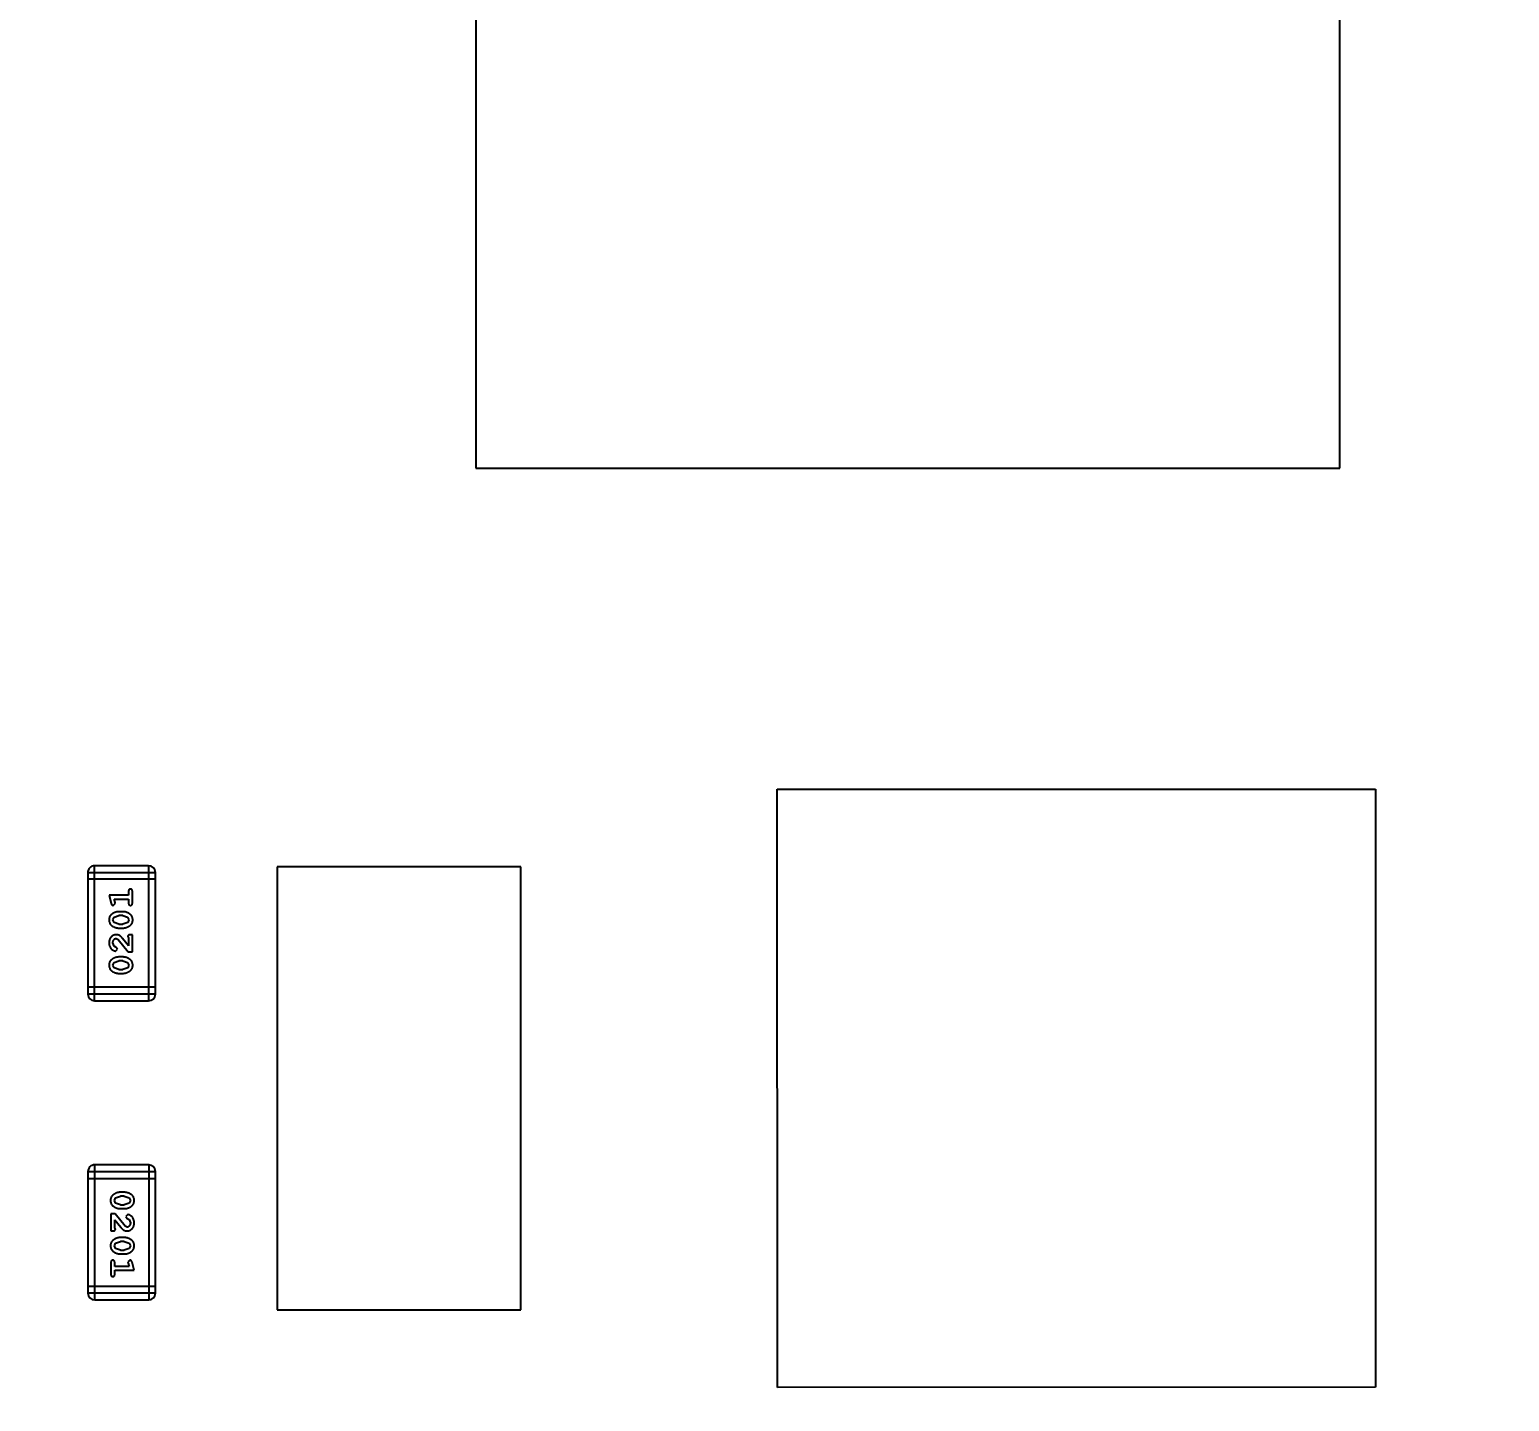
# Model space of a CAD drawing. Header units: millimetres. Extents: x -49 to 153, y -182 to -55.
# Drawn here: x 111.77 to 118.45, y -141.21 to -135.02 of the extents above; entities that cross this region are included whole.
import ezdxf

# ---------------------------------------------------------------- set-up
doc = ezdxf.new("R2010")
doc.units = ezdxf.units.MM
doc.header["$LTSCALE"] = 1.21
doc.header["$MEASUREMENT"] = 0
doc.header["$PDMODE"] = 3
doc.header["$PDSIZE"] = 0.3125
doc.layers.get('0').update_dxf_attribs({"linetype": 'CONTINUOUS'})
doc.layers.get('DEFPOINTS').update_dxf_attribs({"linetype": 'CONTINUOUS'})
doc.layers.add('Dim', color=3, linetype='CONTINUOUS', lineweight=25)
doc.styles.get("Standard").update_dxf_attribs({"font": 'txt', "width": 0.8})
doc.dimstyles.get("Standard").update_dxf_attribs({"dimtxt": 0.15625, "dimasz": 0.1875, "dimexe": 0.125, "dimexo": 0.0625, "dimgap": 0.09, "dimtad": 0, "dimtih": 1, "dimtoh": 1, "dimzin": 4, "dimdsep": 46, "dimtxsty": 'Standard', "dimblk": '_FILLED', "dimblk1": '_FILLED', "dimblk2": '_FILLED', "dimcen": 0.09, "dimazin": 1, "dimtp": 0.01, "dimtm": 0.01, "dimtfac": 1, "dimtofl": 0, "dimtmove": 0, "dimatfit": 3, "dimldrblk": '_FILLED', "dimfxl": 1, "dimtolj": 1, "dimtzin": 4, "dimarcsym": 0})

# ---------------------------------------------------------------- blocks, each defined once
blk = doc.blocks.new('_FILLED')
at = {"color": 0, "linetype": 'ByBlock'}
blk.add_solid([(0, 0), (-1, 0.1667), (-1, -0.1667)], dxfattribs=at)
blk = doc.blocks.new('*D72')
at = {"layer": 'DEFPOINTS', "color": 0}
for p in [(86.1918, -126.5744), (96.7852, -126.5744), (113.4014, -145.2546)]:
    blk.add_point(p, dxfattribs=at)
at = {"layer": 'Dim', "color": 0, "lineweight": -2}
for p, q in [((96.7227, -126.5744), (86.0668, -126.5744)), ((86.1918, -128.0744), (86.1918, -133.6245)), ((86.1918, -143.7546), (86.1918, -138.2045)), ((113.3389, -145.2546), (86.0668, -145.2546))]:
    blk.add_line(p, q, dxfattribs=at)
at = {"layer": 'Dim', "color": 0, "lineweight": -2, "xscale": 1.5, "yscale": 1.5, "zscale": 1.5}
for p, rotation in [((86.1918, -126.5744), 90), ((86.1918, -145.2546), 270)]:
    blk.add_blockref('_FILLED', p, dxfattribs=dict(at, rotation=rotation))
at = {"layer": 'Dim', "color": 0, "insert": (86.1918, -135.9145), "char_height": 1.5, "attachment_point": 5, "rotation": 90, "line_spacing_factor": 1.5}
blk.add_mtext('\\A1;18.68', dxfattribs=at)
blk = doc.blocks.new('*D80')
at = {"layer": 'DEFPOINTS', "color": 0}
for p in [(95.7094, -126.5744), (123.0081, -126.5744), (150.6978, -126.5744), (95.977, -134.8087), (104.0987, -139.2733)]:
    blk.add_point(p, dxfattribs=at)
at = {"layer": 'Dim', "color": 0, "lineweight": -2}
for p, q in [((95.6469, -126.5744), (94.6256, -126.5744)), ((104.0468, -139.3081), (99.4459, -142.398))]:
    blk.add_line(p, q, dxfattribs=at)
for start, end in [(183.04181, 193.91939), (199.96454, 210.84213)]:
    blk.add_arc((123.0081, -126.5744), 28.2575, start, end, dxfattribs=at)
at = {"layer": 'Dim', "color": 0, "lineweight": -2, "xscale": 1.5, "yscale": 1.5, "zscale": 1.5}
for p, rotation in [((94.7506, -126.5744), 91.52090279416298), ((99.5496, -142.3283), 302.3630280277945)]:
    blk.add_blockref('_FILLED', p, dxfattribs=dict(at, rotation=rotation))
at = {"layer": 'Dim', "color": 0, "insert": (95.977, -134.8087), "char_height": 1.5, "attachment_point": 5, "rotation": 286.94197}
blk.add_mtext('\\A1;34%%d', dxfattribs=at)
blk = doc.blocks.new('*D86')
at = {"layer": 'DEFPOINTS', "color": 0}
for p in [(99.9926, -126.5744), (123.0081, -153.5028), (123.0081, -165.0068)]:
    blk.add_point(p, dxfattribs=at)
at = {"layer": 'Dim', "color": 0, "lineweight": -2}
for p, q in [((99.9926, -126.6369), (99.9926, -165.1318)), ((123.0081, -153.5653), (123.0081, -165.1318)), ((101.4926, -165.0068), (109.7103, -165.0068)), ((121.5081, -165.0068), (113.2903, -165.0068))]:
    blk.add_line(p, q, dxfattribs=at)
at = {"layer": 'Dim', "color": 0, "lineweight": -2, "xscale": 1.5, "yscale": 1.5, "zscale": 1.5, "rotation": 180}
blk.add_blockref('_FILLED', (99.9926, -165.0068), dxfattribs=at)
at = {"layer": 'Dim', "color": 0, "lineweight": -2, "xscale": 1.5, "yscale": 1.5, "zscale": 1.5}
blk.add_blockref('_FILLED', (123.0081, -165.0068), dxfattribs=at)
at = {"layer": 'Dim', "color": 0, "insert": (111.5003, -165.0068), "char_height": 1.5, "attachment_point": 5, "line_spacing_factor": 1.5}
blk.add_mtext('\\A1;23.0', dxfattribs=at)
blk = doc.blocks.new('*D87')
at = {"layer": 'DEFPOINTS', "color": 0}
for p in [(123.0049, -103.5621), (83.9714, -149.5868), (123.0049, -149.5868)]:
    blk.add_point(p, dxfattribs=at)
at = {"layer": 'Dim', "color": 0, "lineweight": -2}
for p, q in [((122.9424, -103.5621), (83.8464, -103.5621)), ((83.9714, -105.0621), (83.9714, -124.1844)), ((83.9714, -148.0868), (83.9714, -128.9644)), ((122.9424, -149.5868), (83.8464, -149.5868))]:
    blk.add_line(p, q, dxfattribs=at)
at = {"layer": 'Dim', "color": 0, "lineweight": -2, "xscale": 1.5, "yscale": 1.5, "zscale": 1.5}
for p, rotation in [((83.9714, -103.5621), 90), ((83.9714, -149.5868), 270)]:
    blk.add_blockref('_FILLED', p, dxfattribs=dict(at, rotation=rotation))
at = {"layer": 'Dim', "color": 0, "insert": (83.9714, -126.5744), "char_height": 1.5, "attachment_point": 5, "rotation": 90, "line_spacing_factor": 1.5}
blk.add_mtext('\\A1;%%C46.0', dxfattribs=at)

msp = doc.modelspace()

# ---------------------------------------------------------------- linework, layer by layer
at = {"color": 6, "linetype": 'Continuous'}
for p, q in [((113.779, -131.8968), (113.7794, -136.9981)), ((117.6802, -136.9978), (117.6798, -131.8965)), ((113.7794, -136.9981), (117.6802, -136.9978)), ((115.1404, -138.4475), (117.8404, -138.4473)), ((115.1407, -141.1475), (115.1404, -138.4475)), ((117.8404, -138.4473), (117.8407, -141.1473)), ((112.3023, -138.7929), (112.0584, -138.7929)), ((112.0585, -139.4025), (112.0584, -138.7929)), ((112.3023, -138.7929), (112.3023, -139.4025)), ((113.9825, -138.7976), (112.8825, -138.7977)), ((112.8825, -138.7977), (112.8826, -140.7977)), ((113.9826, -140.7976), (113.9825, -138.7976)), ((112.0279, -138.8234), (112.3327, -138.8233)), ((112.0279, -138.8234), (112.028, -139.372)), ((112.3327, -138.8538), (112.0279, -138.8538)), ((112.3328, -139.372), (112.3327, -138.8233)), ((112.2118, -138.9262), (112.1237, -138.9262)), ((112.1237, -138.9262), (112.1336, -138.9628)), ((112.1468, -138.9435), (112.2118, -138.9435)), ((112.151, -138.9585), (112.1468, -138.9435)), ((112.2118, -138.9089), (112.2118, -138.9262)), ((112.2118, -138.9435), (112.2118, -138.9608)), ((112.2291, -138.9608), (112.2291, -138.9089)), ((112.1428, -138.9718), (112.152, -138.9639)), ((112.1463, -139.025), (112.1686, -139.0174)), ((112.152, -138.9639), (112.151, -138.9585)), ((112.1861, -139.0001), (112.1683, -139.0001)), ((112.1858, -139.0174), (112.1686, -139.0174)), ((112.1858, -139.0174), (112.2076, -139.0247)), ((112.141, -139.0372), (112.1463, -139.025)), ((112.1468, -139.0495), (112.141, -139.0372)), ((112.1686, -139.0568), (112.1468, -139.0495)), ((112.1683, -139.0741), (112.1861, -139.0741)), ((112.1686, -139.0568), (112.1858, -139.0568)), ((112.2081, -139.0491), (112.1858, -139.0568)), ((112.2076, -139.0247), (112.2134, -139.037)), ((112.2134, -139.037), (112.2081, -139.0491)), ((112.1464, -139.1556), (112.141, -139.1408)), ((112.1549, -139.1606), (112.1464, -139.1556)), ((112.1556, -139.1213), (112.1653, -139.126)), ((112.1653, -139.126), (112.2103, -139.181)), ((112.2118, -139.1543), (112.1848, -139.1207)), ((112.2087, -139.1126), (112.2118, -139.1181)), ((112.2118, -139.1181), (112.2118, -139.1543)), ((112.2291, -139.104), (112.2213, -139.104)), ((112.2291, -139.181), (112.2291, -139.104)), ((112.1463, -139.2295), (112.1686, -139.2219)), ((112.1531, -139.1779), (112.1615, -139.1691)), ((112.1615, -139.1691), (112.1549, -139.1606)), ((112.1861, -139.2046), (112.1683, -139.2046)), ((112.1858, -139.2219), (112.1686, -139.2219)), ((112.1858, -139.2219), (112.2076, -139.2292)), ((112.2103, -139.181), (112.2291, -139.181)), ((112.141, -139.2417), (112.1463, -139.2295)), ((112.1468, -139.254), (112.141, -139.2417)), ((112.1686, -139.2613), (112.1468, -139.254)), ((112.1684, -139.2786), (112.1861, -139.2786)), ((112.1686, -139.2613), (112.1858, -139.2613)), ((112.2081, -139.2536), (112.1858, -139.2613)), ((112.2076, -139.2292), (112.2134, -139.2415)), ((112.2134, -139.2415), (112.2081, -139.2536)), ((112.3328, -139.3415), (112.028, -139.3415)), ((112.3328, -139.372), (112.028, -139.372)), ((112.0585, -139.4025), (112.3023, -139.4025)), ((112.3026, -140.143), (112.0588, -140.143)), ((112.0588, -140.7526), (112.0588, -140.143)), ((112.3026, -140.143), (112.3027, -140.7526)), ((112.0283, -140.1735), (112.3331, -140.1734)), ((112.0283, -140.1735), (112.0283, -140.7221)), ((112.0283, -140.2039), (112.3331, -140.2039)), ((112.3331, -140.7221), (112.3331, -140.1734)), ((112.1477, -140.3039), (112.1529, -140.2918)), ((112.1529, -140.2918), (112.1752, -140.2842)), ((112.1927, -140.2669), (112.175, -140.2669)), ((112.1924, -140.2842), (112.1752, -140.2842)), ((112.1924, -140.2842), (112.2142, -140.2914)), ((112.2142, -140.2914), (112.22, -140.3038)), ((112.1535, -140.3162), (112.1477, -140.3039)), ((112.1752, -140.3235), (112.1535, -140.3162)), ((112.175, -140.3408), (112.1927, -140.3408)), ((112.1752, -140.3235), (112.1925, -140.3235)), ((112.2147, -140.3159), (112.1925, -140.3235)), ((112.22, -140.3038), (112.2147, -140.3159)), ((112.1508, -140.3644), (112.1319, -140.3644)), ((112.1319, -140.3644), (112.1319, -140.4415)), ((112.1492, -140.4273), (112.1492, -140.3911)), ((112.1492, -140.3911), (112.1763, -140.4247)), ((112.1958, -140.4194), (112.1508, -140.3644)), ((112.2055, -140.4242), (112.1958, -140.4194)), ((112.208, -140.3675), (112.1996, -140.3764)), ((112.1996, -140.3764), (112.2061, -140.3848)), ((112.2061, -140.3848), (112.2147, -140.3898)), ((112.2147, -140.3898), (112.22, -140.4047)), ((112.1319, -140.4415), (112.1398, -140.4415)), ((112.1524, -140.4328), (112.1492, -140.4273)), ((112.153, -140.4963), (112.1753, -140.4887)), ((112.1927, -140.4714), (112.175, -140.4714)), ((112.1925, -140.4887), (112.1753, -140.4887)), ((112.1925, -140.4887), (112.2142, -140.4959)), ((112.1477, -140.5085), (112.153, -140.4963)), ((112.1535, -140.5207), (112.1477, -140.5085)), ((112.1753, -140.528), (112.1535, -140.5207)), ((112.175, -140.5453), (112.1927, -140.5453)), ((112.1753, -140.528), (112.1925, -140.528)), ((112.2148, -140.5204), (112.1925, -140.528)), ((112.2142, -140.4959), (112.22, -140.5083)), ((112.22, -140.5083), (112.2148, -140.5204)), ((112.132, -140.5846), (112.132, -140.6365)), ((112.1493, -140.6019), (112.1493, -140.5846)), ((112.2142, -140.6019), (112.1493, -140.6019)), ((112.1493, -140.6192), (112.2374, -140.6192)), ((112.1493, -140.6365), (112.1493, -140.6192)), ((112.2183, -140.5736), (112.209, -140.5815)), ((112.209, -140.5815), (112.2101, -140.5869)), ((112.2101, -140.5869), (112.2142, -140.6019)), ((112.2374, -140.6192), (112.2275, -140.5827)), ((112.3331, -140.6916), (112.0283, -140.6916)), ((112.3331, -140.7221), (112.0283, -140.7221)), ((112.0588, -140.7526), (112.3027, -140.7526)), ((112.8826, -140.7977), (113.9826, -140.7976)), ((117.8407, -141.1473), (115.1407, -141.1475))]:
    msp.add_line(p, q, dxfattribs=at)
at = {"color": 7, "linetype": 'Continuous'}
msp.add_arc((123.0081, -126.5744), 24.48, 100.97933, 79.01595, dxfattribs=at)
at = {"color": 6, "linetype": 'Continuous'}
for centre, start, end in [((112.0584, -138.8234), 90.00449, 180.00449), ((112.3023, -138.8233), 0.00449, 90.00449), ((112.0585, -139.372), 180.00449, 270.00449), ((112.3023, -139.372), 270.00449, 0.00449), ((112.0588, -140.1735), 90.00449, 180.00449), ((112.3026, -140.1734), 0.00449, 90.00449), ((112.0588, -140.7221), 180.00449, 270.00449), ((112.3027, -140.7221), 270.00449, 0.00449)]:
    msp.add_arc(centre, 0.0305, start, end, dxfattribs=at)
for points, knots in [([(112.2205, -138.8979), (112.2199, -138.8979), (112.2187, -138.898), (112.217, -138.8985), (112.2155, -138.8993), (112.2142, -138.9005), (112.2131, -138.902), (112.2123, -138.904), (112.2119, -138.9063), (112.2118, -138.908), (112.2118, -138.9089)], [0, 0, 0, 0, 0.11517, 0.223509, 0.328254, 0.438012, 0.553651, 0.682263, 0.830856, 1, 1, 1, 1]), ([(112.2291, -138.9089), (112.2291, -138.908), (112.2291, -138.9063), (112.2286, -138.904), (112.2279, -138.902), (112.2268, -138.9005), (112.2255, -138.8993), (112.2239, -138.8985), (112.2223, -138.898), (112.2211, -138.8979), (112.2205, -138.8979)], [0, 0, 0, 0, 0.169012, 0.317488, 0.445429, 0.560977, 0.67065, 0.776666, 0.88492, 1, 1, 1, 1]), ([(112.1683, -139.0001), (112.1673, -139.0002), (112.1651, -139.0002), (112.1619, -139.0005), (112.1588, -139.001), (112.1557, -139.0017), (112.1526, -139.0026), (112.1496, -139.0037), (112.1467, -139.005), (112.1438, -139.0065), (112.1411, -139.0081), (112.1385, -139.0097), (112.1362, -139.0114), (112.1341, -139.0131), (112.1322, -139.0148), (112.1306, -139.0165), (112.1291, -139.0182), (112.1276, -139.0206), (112.126, -139.0238), (112.1247, -139.0279), (112.1239, -139.0325), (112.1238, -139.0356), (112.1237, -139.0373)], [0, 0, 0, 0, 0.049855, 0.099516, 0.148482, 0.19758, 0.246804, 0.296268, 0.346517, 0.397047, 0.446826, 0.49336, 0.537801, 0.579207, 0.617974, 0.654833, 0.689171, 0.722088, 0.786392, 0.853518, 0.924186, 1, 1, 1, 1]), ([(112.1336, -138.9628), (112.1339, -138.9636), (112.1343, -138.9652), (112.1352, -138.9673), (112.1361, -138.9689), (112.1371, -138.9701), (112.1383, -138.9709), (112.1396, -138.9714), (112.1411, -138.9718), (112.1422, -138.9718), (112.1428, -138.9718)], [0, 0, 0, 0, 0.187321, 0.344927, 0.475328, 0.579604, 0.674244, 0.773631, 0.882025, 1, 1, 1, 1]), ([(112.2307, -139.037), (112.2307, -139.0356), (112.2306, -139.0328), (112.2299, -139.0287), (112.2288, -139.0248), (112.2272, -139.0213), (112.2251, -139.0179), (112.2226, -139.0149), (112.2197, -139.0121), (112.2163, -139.0096), (112.2127, -139.0074), (112.209, -139.0055), (112.2053, -139.0038), (112.2015, -139.0025), (112.1977, -139.0014), (112.1939, -139.0007), (112.19, -139.0002), (112.1874, -139.0002), (112.1861, -139.0001)], [0, 0, 0, 0, 0.067217, 0.131051, 0.19272, 0.252824, 0.312745, 0.373449, 0.436041, 0.501494, 0.567761, 0.632087, 0.695096, 0.757109, 0.817993, 0.878657, 0.939311, 1, 1, 1, 1]), ([(112.2118, -138.9608), (112.2118, -138.9617), (112.2119, -138.9634), (112.2123, -138.9657), (112.2131, -138.9677), (112.2142, -138.9692), (112.2155, -138.9704), (112.217, -138.9712), (112.2187, -138.9717), (112.2199, -138.9718), (112.2205, -138.9718)], [0, 0, 0, 0, 0.169102, 0.317658, 0.446239, 0.563118, 0.671828, 0.776546, 0.884858, 1, 1, 1, 1]), ([(112.2205, -138.9718), (112.2211, -138.9718), (112.2223, -138.9717), (112.2239, -138.9712), (112.2255, -138.9704), (112.2268, -138.9692), (112.2279, -138.9677), (112.2286, -138.9657), (112.2291, -138.9634), (112.2291, -138.9617), (112.2291, -138.9608)], [0, 0, 0, 0, 0.115051, 0.223278, 0.329269, 0.437893, 0.554681, 0.682591, 0.83103, 1, 1, 1, 1]), ([(112.1237, -139.0373), (112.1238, -139.0387), (112.1238, -139.0415), (112.1245, -139.0456), (112.1257, -139.0494), (112.1273, -139.053), (112.1293, -139.0563), (112.1318, -139.0594), (112.1348, -139.0622), (112.1382, -139.0646), (112.1418, -139.0668), (112.1455, -139.0687), (112.1492, -139.0704), (112.1529, -139.0717), (112.1567, -139.0728), (112.1606, -139.0735), (112.1644, -139.074), (112.167, -139.074), (112.1683, -139.0741)], [0, 0, 0, 0, 0.06692, 0.130834, 0.19258, 0.252759, 0.312631, 0.373411, 0.436359, 0.501894, 0.568244, 0.632472, 0.69556, 0.757163, 0.818592, 0.878885, 0.939235, 1, 1, 1, 1]), ([(112.1861, -139.0741), (112.1872, -139.0741), (112.1893, -139.074), (112.1925, -139.0737), (112.1956, -139.0732), (112.1987, -139.0725), (112.2017, -139.0717), (112.2047, -139.0705), (112.2077, -139.0693), (112.2106, -139.0678), (112.2133, -139.0662), (112.2158, -139.0646), (112.2182, -139.0629), (112.2203, -139.0613), (112.2221, -139.0596), (112.2238, -139.0579), (112.2252, -139.0562), (112.2268, -139.0538), (112.2284, -139.0506), (112.2297, -139.0464), (112.2306, -139.0419), (112.2306, -139.0387), (112.2307, -139.037)], [0, 0, 0, 0, 0.049886, 0.09882, 0.148132, 0.19689, 0.246038, 0.295176, 0.345305, 0.395692, 0.445312, 0.491875, 0.535813, 0.577009, 0.616081, 0.652689, 0.687585, 0.720206, 0.785062, 0.85223, 0.923759, 1, 1, 1, 1]), ([(112.1565, -139.104), (112.1554, -139.104), (112.1532, -139.1041), (112.1499, -139.1045), (112.1468, -139.1054), (112.1439, -139.1065), (112.141, -139.108), (112.1383, -139.1097), (112.1357, -139.1118), (112.1333, -139.1142), (112.131, -139.1169), (112.1291, -139.1197), (112.1274, -139.1228), (112.126, -139.126), (112.125, -139.1294), (112.1243, -139.133), (112.1238, -139.1368), (112.1238, -139.1393), (112.1237, -139.1406)], [0, 0, 0, 0, 0.060981, 0.120256, 0.178148, 0.236115, 0.293993, 0.352864, 0.413358, 0.476056, 0.539296, 0.602396, 0.665116, 0.728325, 0.792919, 0.859317, 0.928302, 1, 1, 1, 1]), ([(112.1237, -139.1406), (112.1238, -139.1423), (112.1239, -139.1457), (112.1248, -139.1506), (112.1262, -139.1554), (112.1282, -139.1599), (112.1306, -139.164), (112.1335, -139.1677), (112.1367, -139.1708), (112.1403, -139.1733), (112.1439, -139.1753), (112.1472, -139.1768), (112.1502, -139.1777), (112.1522, -139.1778), (112.1531, -139.1779)], [0, 0, 0, 0, 0.098286, 0.193983, 0.289056, 0.384352, 0.477435, 0.566197, 0.652355, 0.737986, 0.818188, 0.887401, 0.94802, 1, 1, 1, 1]), ([(112.141, -139.1408), (112.1411, -139.1394), (112.1412, -139.1367), (112.142, -139.1328), (112.1434, -139.1295), (112.1453, -139.1266), (112.1476, -139.1243), (112.15, -139.1225), (112.1528, -139.1215), (112.1546, -139.1213), (112.1556, -139.1213)], [0, 0, 0, 0, 0.156344, 0.299348, 0.4327, 0.561, 0.682299, 0.791883, 0.89611, 1, 1, 1, 1]), ([(112.1848, -139.1207), (112.184, -139.1198), (112.1825, -139.1182), (112.1803, -139.1158), (112.1782, -139.1137), (112.1762, -139.1118), (112.1743, -139.1102), (112.1726, -139.1088), (112.1709, -139.1077), (112.1689, -139.1066), (112.1663, -139.1055), (112.1632, -139.1046), (112.1599, -139.1041), (112.1576, -139.104), (112.1565, -139.104)], [0, 0, 0, 0, 0.103002, 0.197728, 0.285279, 0.365235, 0.437224, 0.502446, 0.560545, 0.611446, 0.707576, 0.80349, 0.900532, 1, 1, 1, 1]), ([(112.2213, -139.104), (112.2202, -139.104), (112.2182, -139.104), (112.2155, -139.1045), (112.2133, -139.1051), (112.2115, -139.1062), (112.2102, -139.1075), (112.2093, -139.109), (112.2088, -139.1108), (112.2087, -139.112), (112.2087, -139.1126)], [0, 0, 0, 0, 0.1844, 0.34094, 0.473574, 0.586824, 0.690029, 0.789175, 0.890445, 1, 1, 1, 1]), ([(112.1683, -139.2046), (112.1673, -139.2047), (112.1651, -139.2047), (112.1619, -139.205), (112.1588, -139.2055), (112.1557, -139.2062), (112.1527, -139.2071), (112.1496, -139.2082), (112.1467, -139.2095), (112.1438, -139.211), (112.1411, -139.2126), (112.1385, -139.2143), (112.1362, -139.2159), (112.1341, -139.2176), (112.1322, -139.2193), (112.1306, -139.221), (112.1292, -139.2227), (112.1276, -139.2251), (112.126, -139.2283), (112.1247, -139.2325), (112.1239, -139.237), (112.1238, -139.2402), (112.1237, -139.2418)], [0, 0, 0, 0, 0.049855, 0.099516, 0.148482, 0.19758, 0.246804, 0.296268, 0.346517, 0.397047, 0.446826, 0.49336, 0.537801, 0.579207, 0.617974, 0.654833, 0.689171, 0.722088, 0.786392, 0.853518, 0.924186, 1, 1, 1, 1]), ([(112.2307, -139.2415), (112.2307, -139.2401), (112.2306, -139.2373), (112.2299, -139.2332), (112.2288, -139.2293), (112.2272, -139.2258), (112.2252, -139.2224), (112.2226, -139.2194), (112.2197, -139.2166), (112.2163, -139.2141), (112.2127, -139.212), (112.209, -139.21), (112.2053, -139.2083), (112.2015, -139.207), (112.1977, -139.206), (112.1939, -139.2052), (112.19, -139.2047), (112.1874, -139.2047), (112.1861, -139.2046)], [0, 0, 0, 0, 0.067217, 0.131051, 0.19272, 0.252824, 0.312745, 0.373449, 0.436041, 0.501494, 0.567761, 0.632087, 0.695096, 0.757109, 0.817993, 0.878657, 0.939311, 1, 1, 1, 1]), ([(112.1237, -139.2418), (112.1238, -139.2432), (112.1239, -139.246), (112.1246, -139.2501), (112.1257, -139.254), (112.1273, -139.2575), (112.1293, -139.2608), (112.1318, -139.2639), (112.1348, -139.2667), (112.1382, -139.2691), (112.1418, -139.2713), (112.1455, -139.2733), (112.1492, -139.2749), (112.153, -139.2762), (112.1567, -139.2773), (112.1606, -139.278), (112.1645, -139.2785), (112.1671, -139.2786), (112.1684, -139.2786)], [0, 0, 0, 0, 0.06692, 0.130834, 0.19258, 0.252759, 0.312631, 0.373411, 0.436359, 0.501894, 0.568244, 0.632472, 0.69556, 0.757163, 0.818592, 0.878885, 0.939235, 1, 1, 1, 1]), ([(112.1861, -139.2786), (112.1872, -139.2786), (112.1893, -139.2785), (112.1925, -139.2782), (112.1956, -139.2777), (112.1987, -139.277), (112.2018, -139.2762), (112.2047, -139.275), (112.2077, -139.2738), (112.2106, -139.2723), (112.2133, -139.2707), (112.2159, -139.2691), (112.2182, -139.2674), (112.2203, -139.2658), (112.2221, -139.2641), (112.2238, -139.2624), (112.2252, -139.2607), (112.2268, -139.2583), (112.2284, -139.2551), (112.2297, -139.2509), (112.2306, -139.2464), (112.2307, -139.2432), (112.2307, -139.2415)], [0, 0, 0, 0, 0.049886, 0.09882, 0.148132, 0.19689, 0.246038, 0.295176, 0.345305, 0.395692, 0.445312, 0.491875, 0.535813, 0.577009, 0.616081, 0.652689, 0.687585, 0.720206, 0.785062, 0.85223, 0.923759, 1, 1, 1, 1]), ([(112.175, -140.2669), (112.1739, -140.2669), (112.1718, -140.2669), (112.1686, -140.2672), (112.1655, -140.2677), (112.1624, -140.2684), (112.1593, -140.2693), (112.1563, -140.2704), (112.1534, -140.2717), (112.1505, -140.2731), (112.1478, -140.2747), (112.1452, -140.2763), (112.1429, -140.278), (112.1408, -140.2796), (112.1389, -140.2813), (112.1373, -140.283), (112.1358, -140.2848), (112.1342, -140.2871), (112.1326, -140.2903), (112.1313, -140.2945), (112.1305, -140.2991), (112.1304, -140.3023), (112.1304, -140.3039)], [0, 0, 0, 0, 0.049886, 0.09882, 0.148132, 0.19689, 0.246038, 0.295176, 0.345305, 0.395692, 0.445312, 0.491875, 0.535813, 0.577009, 0.616081, 0.652689, 0.687585, 0.720206, 0.785062, 0.85223, 0.923759, 1, 1, 1, 1]), ([(112.2373, -140.3036), (112.2373, -140.3022), (112.2372, -140.2994), (112.2365, -140.2953), (112.2354, -140.2915), (112.2338, -140.2879), (112.2317, -140.2846), (112.2292, -140.2816), (112.2263, -140.2788), (112.2229, -140.2763), (112.2193, -140.2741), (112.2156, -140.2722), (112.2119, -140.2705), (112.2081, -140.2692), (112.2043, -140.2681), (112.2005, -140.2674), (112.1966, -140.2669), (112.194, -140.2669), (112.1927, -140.2669)], [0, 0, 0, 0, 0.06692, 0.130834, 0.19258, 0.252759, 0.312631, 0.373411, 0.436359, 0.501894, 0.568244, 0.632472, 0.69556, 0.757163, 0.818592, 0.878885, 0.939235, 1, 1, 1, 1]), ([(112.1304, -140.3039), (112.1304, -140.3053), (112.1305, -140.3082), (112.1312, -140.3123), (112.1323, -140.3161), (112.1339, -140.3197), (112.1359, -140.323), (112.1384, -140.326), (112.1414, -140.3288), (112.1448, -140.3313), (112.1484, -140.3335), (112.152, -140.3354), (112.1558, -140.3371), (112.1595, -140.3385), (112.1633, -140.3395), (112.1672, -140.3403), (112.1711, -140.3407), (112.1737, -140.3408), (112.175, -140.3408)], [0, 0, 0, 0, 0.067217, 0.131051, 0.19272, 0.252824, 0.312745, 0.373449, 0.436041, 0.501494, 0.567761, 0.632087, 0.695096, 0.757109, 0.817993, 0.878657, 0.939311, 1, 1, 1, 1]), ([(112.1927, -140.3408), (112.1938, -140.3408), (112.1959, -140.3407), (112.1991, -140.3404), (112.2023, -140.3399), (112.2054, -140.3392), (112.2084, -140.3383), (112.2114, -140.3372), (112.2144, -140.3359), (112.2173, -140.3344), (112.22, -140.3328), (112.2226, -140.3312), (112.2249, -140.3295), (112.227, -140.3278), (112.2288, -140.3261), (112.2305, -140.3244), (112.2319, -140.3227), (112.2335, -140.3203), (112.2351, -140.3172), (112.2364, -140.313), (112.2372, -140.3084), (112.2373, -140.3053), (112.2373, -140.3036)], [0, 0, 0, 0, 0.049855, 0.099516, 0.148482, 0.19758, 0.246804, 0.296268, 0.346517, 0.397047, 0.446826, 0.49336, 0.537801, 0.579207, 0.617974, 0.654833, 0.689171, 0.722088, 0.786392, 0.853518, 0.924186, 1, 1, 1, 1]), ([(112.1763, -140.4247), (112.1771, -140.4256), (112.1785, -140.4273), (112.1808, -140.4297), (112.1829, -140.4318), (112.1849, -140.4336), (112.1867, -140.4352), (112.1885, -140.4366), (112.1901, -140.4377), (112.1922, -140.4388), (112.1947, -140.4399), (112.1979, -140.4408), (112.2012, -140.4414), (112.2034, -140.4414), (112.2046, -140.4415)], [0, 0, 0, 0, 0.103002, 0.197728, 0.285279, 0.365235, 0.437224, 0.502446, 0.560545, 0.611446, 0.707576, 0.80349, 0.900532, 1, 1, 1, 1]), ([(112.2046, -140.4415), (112.2057, -140.4414), (112.2079, -140.4414), (112.2111, -140.4409), (112.2142, -140.4401), (112.2172, -140.4389), (112.2201, -140.4375), (112.2228, -140.4357), (112.2254, -140.4336), (112.2278, -140.4312), (112.23, -140.4286), (112.232, -140.4257), (112.2337, -140.4227), (112.235, -140.4194), (112.236, -140.416), (112.2368, -140.4125), (112.2373, -140.4087), (112.2373, -140.4061), (112.2373, -140.4048)], [0, 0, 0, 0, 0.060981, 0.120256, 0.178148, 0.236115, 0.293993, 0.352864, 0.413358, 0.476056, 0.539296, 0.602396, 0.665116, 0.728325, 0.792919, 0.859317, 0.928302, 1, 1, 1, 1]), ([(112.22, -140.4047), (112.22, -140.4061), (112.2199, -140.4088), (112.2191, -140.4126), (112.2177, -140.416), (112.2158, -140.4188), (112.2135, -140.4212), (112.211, -140.4229), (112.2083, -140.424), (112.2064, -140.4241), (112.2055, -140.4242)], [0, 0, 0, 0, 0.156344, 0.299348, 0.4327, 0.561, 0.682299, 0.791883, 0.89611, 1, 1, 1, 1]), ([(112.2373, -140.4048), (112.2373, -140.4031), (112.2372, -140.3997), (112.2363, -140.3948), (112.2349, -140.3901), (112.2329, -140.3856), (112.2305, -140.3814), (112.2276, -140.3778), (112.2243, -140.3746), (112.2208, -140.3721), (112.2172, -140.3701), (112.2139, -140.3687), (112.2109, -140.3677), (112.2089, -140.3676), (112.208, -140.3675)], [0, 0, 0, 0, 0.098286, 0.193983, 0.289056, 0.384352, 0.477435, 0.566197, 0.652355, 0.737986, 0.818188, 0.887401, 0.94802, 1, 1, 1, 1]), ([(112.175, -140.4714), (112.1739, -140.4714), (112.1718, -140.4714), (112.1686, -140.4717), (112.1655, -140.4722), (112.1624, -140.4729), (112.1593, -140.4738), (112.1564, -140.4749), (112.1534, -140.4762), (112.1505, -140.4777), (112.1478, -140.4792), (112.1452, -140.4809), (112.1429, -140.4825), (112.1408, -140.4841), (112.139, -140.4858), (112.1373, -140.4875), (112.1359, -140.4893), (112.1343, -140.4916), (112.1327, -140.4948), (112.1313, -140.499), (112.1305, -140.5036), (112.1304, -140.5068), (112.1304, -140.5084)], [0, 0, 0, 0, 0.049886, 0.09882, 0.148132, 0.19689, 0.246038, 0.295176, 0.345305, 0.395692, 0.445312, 0.491875, 0.535813, 0.577009, 0.616081, 0.652689, 0.687585, 0.720206, 0.785062, 0.85223, 0.923759, 1, 1, 1, 1]), ([(112.1398, -140.4415), (112.1409, -140.4415), (112.1428, -140.4414), (112.1456, -140.441), (112.1478, -140.4403), (112.1495, -140.4392), (112.1508, -140.4379), (112.1517, -140.4364), (112.1523, -140.4347), (112.1524, -140.4335), (112.1524, -140.4328)], [0, 0, 0, 0, 0.1844, 0.34094, 0.473574, 0.586824, 0.690029, 0.789175, 0.890445, 1, 1, 1, 1]), ([(112.2373, -140.5082), (112.2373, -140.5067), (112.2372, -140.5039), (112.2365, -140.4998), (112.2354, -140.496), (112.2338, -140.4924), (112.2317, -140.4891), (112.2292, -140.4861), (112.2263, -140.4833), (112.2229, -140.4808), (112.2193, -140.4786), (112.2156, -140.4767), (112.2119, -140.475), (112.2081, -140.4737), (112.2043, -140.4726), (112.2005, -140.4719), (112.1966, -140.4714), (112.194, -140.4714), (112.1927, -140.4714)], [0, 0, 0, 0, 0.06692, 0.130834, 0.19258, 0.252759, 0.312631, 0.373411, 0.436359, 0.501894, 0.568244, 0.632472, 0.69556, 0.757163, 0.818592, 0.878885, 0.939235, 1, 1, 1, 1]), ([(112.1304, -140.5084), (112.1304, -140.5099), (112.1305, -140.5127), (112.1312, -140.5168), (112.1323, -140.5206), (112.1339, -140.5242), (112.1359, -140.5275), (112.1385, -140.5305), (112.1414, -140.5333), (112.1448, -140.5358), (112.1484, -140.538), (112.1521, -140.54), (112.1558, -140.5416), (112.1595, -140.543), (112.1634, -140.544), (112.1672, -140.5448), (112.1711, -140.5452), (112.1737, -140.5453), (112.175, -140.5453)], [0, 0, 0, 0, 0.067217, 0.131051, 0.19272, 0.252824, 0.312745, 0.373449, 0.436041, 0.501494, 0.567761, 0.632087, 0.695096, 0.757109, 0.817993, 0.878657, 0.939311, 1, 1, 1, 1]), ([(112.1927, -140.5453), (112.1938, -140.5453), (112.196, -140.5452), (112.1991, -140.545), (112.2023, -140.5444), (112.2054, -140.5437), (112.2084, -140.5428), (112.2114, -140.5417), (112.2144, -140.5404), (112.2173, -140.5389), (112.22, -140.5373), (112.2226, -140.5357), (112.2249, -140.534), (112.227, -140.5324), (112.2289, -140.5306), (112.2305, -140.5289), (112.2319, -140.5272), (112.2335, -140.5248), (112.2351, -140.5217), (112.2364, -140.5175), (112.2372, -140.5129), (112.2373, -140.5098), (112.2373, -140.5082)], [0, 0, 0, 0, 0.049855, 0.099516, 0.148482, 0.19758, 0.246804, 0.296268, 0.346517, 0.397047, 0.446826, 0.49336, 0.537801, 0.579207, 0.617974, 0.654833, 0.689171, 0.722088, 0.786392, 0.853518, 0.924186, 1, 1, 1, 1]), ([(112.1406, -140.5736), (112.14, -140.5737), (112.1388, -140.5737), (112.1371, -140.5742), (112.1356, -140.5751), (112.1343, -140.5762), (112.1332, -140.5778), (112.1325, -140.5797), (112.132, -140.5821), (112.132, -140.5837), (112.132, -140.5846)], [0, 0, 0, 0, 0.115051, 0.223278, 0.329269, 0.437893, 0.554681, 0.682591, 0.83103, 1, 1, 1, 1]), ([(112.1493, -140.5846), (112.1492, -140.5837), (112.1492, -140.5821), (112.1487, -140.5797), (112.148, -140.5778), (112.1469, -140.5762), (112.1456, -140.5751), (112.1441, -140.5742), (112.1424, -140.5737), (112.1412, -140.5737), (112.1406, -140.5736)], [0, 0, 0, 0, 0.169102, 0.317658, 0.446239, 0.563118, 0.671828, 0.776546, 0.884858, 1, 1, 1, 1]), ([(112.2275, -140.5827), (112.2272, -140.5818), (112.2267, -140.5803), (112.2259, -140.5782), (112.225, -140.5765), (112.224, -140.5753), (112.2228, -140.5745), (112.2214, -140.574), (112.2199, -140.5737), (112.2189, -140.5736), (112.2183, -140.5736)], [0, 0, 0, 0, 0.187321, 0.344927, 0.475328, 0.579604, 0.674244, 0.773631, 0.882025, 1, 1, 1, 1]), ([(112.132, -140.6365), (112.132, -140.6374), (112.132, -140.6391), (112.1325, -140.6414), (112.1332, -140.6434), (112.1343, -140.645), (112.1356, -140.6461), (112.1371, -140.647), (112.1388, -140.6475), (112.14, -140.6475), (112.1406, -140.6476)], [0, 0, 0, 0, 0.169012, 0.317488, 0.445429, 0.560977, 0.67065, 0.776666, 0.88492, 1, 1, 1, 1]), ([(112.1406, -140.6476), (112.1412, -140.6475), (112.1424, -140.6475), (112.1441, -140.647), (112.1456, -140.6461), (112.1469, -140.645), (112.148, -140.6434), (112.1487, -140.6415), (112.1492, -140.6391), (112.1492, -140.6374), (112.1493, -140.6365)], [0, 0, 0, 0, 0.11517, 0.223509, 0.328254, 0.438012, 0.553651, 0.682263, 0.830856, 1, 1, 1, 1])]:
    msp.add_open_spline(points, degree=3, knots=knots, dxfattribs=at)

# ---------------------------------------------------------------- dimensions: what is measured, and where the dimension line sits
at = {"layer": 'Dim'}
dim = msp.add_linear_dim(base=(83.9714, -149.5868), p1=(123.0049, -103.5621), p2=(123.0049, -149.5868), angle=90, text='%%C<>', dimstyle='Standard', override={"dimtxt": 1.5, "dimasz": 1.5, "dimtih": 0, "dimtoh": 0, "dimdec": 1, "dimzin": 0, "dimpost": '<>', "dimcen": 0.198, "dimadec": 0, "dimazin": 0, "dimtp": 0, "dimtm": 0, "dimtdec": 4, "dimtzin": 0, "dimarcsym": 1}, dxfattribs=at)
dim.commit()
dim.dimension.update_dxf_attribs({"geometry": '*D87', "text_midpoint": (83.9714, -126.5744)})
dim = msp.add_linear_dim(base=(86.1918, -126.5744), p1=(113.4014, -145.2546), p2=(96.7852, -126.5744), angle=90, dimstyle='Standard', override={"dimtxt": 1.5, "dimasz": 1.5, "dimtih": 0, "dimtoh": 0, "dimzin": 0, "dimcen": 0.198, "dimadec": 0, "dimazin": 0, "dimtp": 0, "dimtm": 0, "dimtdec": 4, "dimtzin": 0, "dimarcsym": 1}, dxfattribs=at)
dim.commit()
dim.dimension.update_dxf_attribs({"geometry": '*D72', "text_midpoint": (86.1918, -135.9145)})
dim = msp.add_angular_dim_2l(base=(95.977, -134.8087), line1=((123.0081, -126.5744), (104.0987, -139.2733)), line2=((95.7094, -126.5744), (150.6978, -126.5744)), dimstyle='Standard', override={"dimtxt": 1.5, "dimasz": 1.5, "dimtih": 0, "dimtoh": 0, "dimzin": 0, "dimcen": 0.198, "dimadec": 0, "dimazin": 0, "dimtp": 0, "dimtm": 0, "dimtdec": 4, "dimtzin": 0, "dimarcsym": 1}, dxfattribs=at)
dim.commit()
dim.dimension.update_dxf_attribs({"geometry": '*D80', "text_midpoint": (95.977, -134.8087)})
dim = msp.add_linear_dim(base=(123.0081, -165.0068), p1=(99.9926, -126.5744), p2=(123.0081, -153.5028), dimstyle='Standard', override={"dimtxt": 1.5, "dimasz": 1.5, "dimtih": 0, "dimtoh": 0, "dimdec": 1, "dimzin": 0, "dimcen": 0.198, "dimadec": 0, "dimazin": 0, "dimtp": 0, "dimtm": 0, "dimtdec": 4, "dimtzin": 0, "dimarcsym": 1}, dxfattribs=at)
dim.commit()
dim.dimension.update_dxf_attribs({"geometry": '*D86', "text_midpoint": (111.5003, -165.0068)})

doc.saveas('drawing.dxf')
